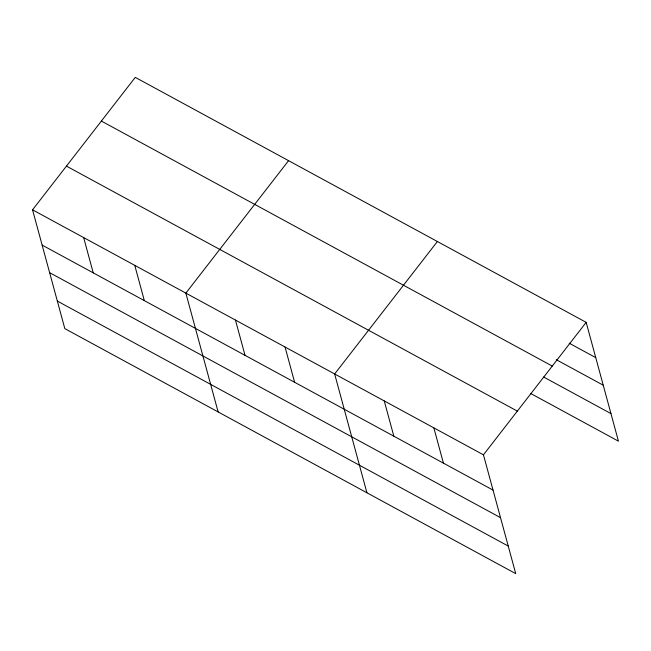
<?xml version="1.0" encoding="UTF-8"?>
<svg xmlns="http://www.w3.org/2000/svg" width="651" height="651" viewBox="0 0 651 651"><rect width="100%" height="100%" fill="white"/><g stroke="black" fill="none" stroke-linecap="round" stroke-linejoin="round"><path stroke-width="0.98" d="M32.55 209.825L483.449 454.821L515.73 573.637L64.831 328.641L32.55 209.825L135.27 77.363L586.169 322.359L618.45 441.175L530.768 393.529M288.58 160.659L185.852 293.121L218.134 411.937M437.374 241.513L334.647 373.975L366.928 492.791M483.449 454.821L586.169 322.359M569.177 343.191L595.746 357.627M556.296 359.694L603.241 385.197M101.377 121.07L552.268 366.074M543.65 377.027L610.955 413.605M66.451 166.111L517.342 411.115M42.128 245.085L493.027 490.089M49.622 272.663L500.521 517.659M57.337 301.071L508.236 546.067M433.851 427.87L443.429 463.138M384.253 400.926L393.831 436.186M285.048 347.024L294.634 382.292M235.45 320.072L245.036 355.34M134.757 265.356L144.335 300.624M83.653 237.591L93.231 272.859"/></g></svg>
